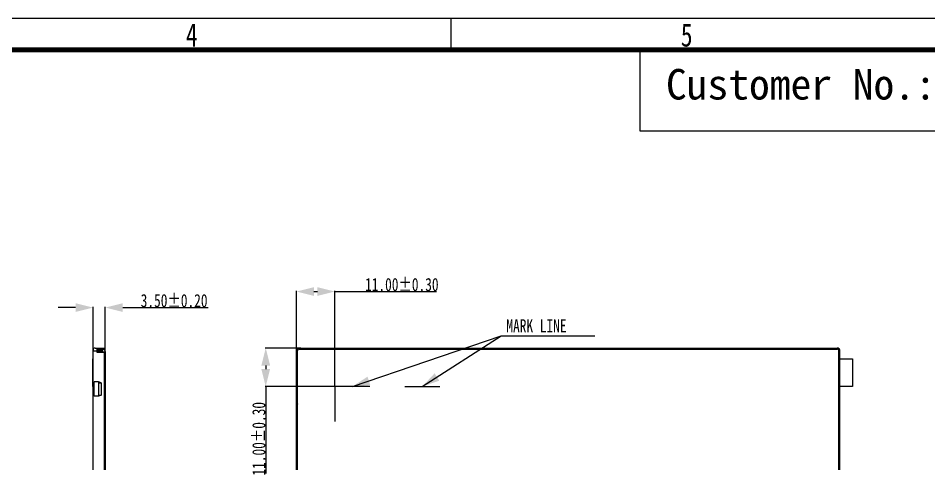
# Model space of a CAD drawing. Header units: millimetres. Extents: x -82 to 775, y -85 to 526.
# Drawn here: x 366.4 to 626.9, y 393.1 to 520.4 of the extents above; entities that cross this region are included whole.
import ezdxf
from ezdxf.enums import TextEntityAlignment as Align

# ---------------------------------------------------------------- set-up
doc = ezdxf.new("R2010")
doc.units = ezdxf.units.MM
doc.header["$LTSCALE"] = 40.8375
doc.header["$PDMODE"] = 3
doc.header["$PDSIZE"] = 0.3125
doc.layers.get('0').update_dxf_attribs({"linetype": 'CONTINUOUS'})
doc.layers.get('DEFPOINTS').update_dxf_attribs({"linetype": 'CONTINUOUS'})
doc.layers.add('03___PRT_ALL_CURVES', color=7, linetype='CONTINUOUS')
doc.layers.add('TJ', color=150, linetype='CONTINUOUS')
doc.styles.get("Standard").update_dxf_attribs({"font": 'txt', "width": 0.75})
doc.styles.add('STYLE1', font='SimSun.ttf', dxfattribs={"width": 0.9})
doc.dimstyles.new('DIMSTYLE_6', dxfattribs={"dimtxt": 3.75, "dimasz": 5, "dimexe": 0.18, "dimexo": 0.0625, "dimgap": 0.09, "dimtad": 1, "dimzin": 0, "dimdsep": 46, "dimtxsty": 'Standard', "dimblk": '_FILLED', "dimblk1": '_FILLED', "dimblk2": '_FILLED', "dimcen": 0.09, "dimadec": 0, "dimazin": 0, "dimtol": 1, "dimtp": 0.3, "dimtm": 0.3, "dimtfac": 1, "dimtofl": 0, "dimtmove": 0, "dimatfit": 3, "dimldrblk": '_FILLED', "dimfxl": 0, "dimtolj": 1, "dimtzin": 0, "dimarcsym": 0})
doc.dimstyles.new('DIMSTYLE_7', dxfattribs={"dimtxt": 3.75, "dimasz": 5, "dimexe": 0.18, "dimexo": 0.0625, "dimgap": 0.09, "dimtad": 1, "dimzin": 0, "dimdsep": 46, "dimtxsty": 'Standard', "dimblk": '_FILLED', "dimblk1": '_FILLED', "dimblk2": '_FILLED', "dimcen": 0.09, "dimadec": 0, "dimazin": 0, "dimtol": 1, "dimtp": 0.2, "dimtm": 0.2, "dimtfac": 1, "dimtofl": 0, "dimtmove": 0, "dimatfit": 3, "dimldrblk": '_FILLED', "dimfxl": 0, "dimtolj": 1, "dimtzin": 0, "dimarcsym": 0})

# ---------------------------------------------------------------- blocks, each defined once
blk = doc.blocks.new('_FILLED')
at = {"color": 0, "linetype": 'ByBlock'}
blk.add_solid([(0, 0), (-1, 0.25), (-1, -0.25)], dxfattribs=at)
blk = doc.blocks.new('*D14')
at = {"color": 0, "linetype": 'Continuous', "lineweight": -2}
for p, q in [((382.8, 437.72), (377.8, 437.72)), ((387.8, 424.39), (387.8, 437.9)), ((391.3, 421.14), (391.3, 437.9)), ((396.3, 437.72), (420.7, 437.72))]:
    blk.add_line(p, q, dxfattribs=at)
at = {"layer": 'DEFPOINTS', "color": 0, "linetype": 'Continuous', "lineweight": 0}
for p in [(391.3, 437.72), (387.8, 424.33), (391.3, 421.08)]:
    blk.add_point(p, dxfattribs=at)
at = {"color": 0, "linetype": 'Continuous', "lineweight": -2, "xscale": 5, "yscale": 5, "zscale": 5}
blk.add_blockref('_FILLED', (387.8, 437.72), dxfattribs=at)
at = {"color": 0, "linetype": 'Continuous', "lineweight": -2, "xscale": 5, "yscale": 5, "zscale": 5, "rotation": 180}
blk.add_blockref('_FILLED', (391.3, 437.72), dxfattribs=at)
at = {"color": 0, "linetype": 'Continuous', "insert": (411, 439.69), "char_height": 3.75, "attachment_point": 5}
blk.add_mtext('\\A1;3.50±0.20', dxfattribs=at)
blk = doc.blocks.new('CAD_TITLE')
at = {"color": 7, "linetype": 'Continuous', "const_width": 0.5}
blk.add_lwpolyline([(-282, 0), (0, 0), (0, 200), (-282, 200)], close=True, dxfattribs=at)
blk.add_lwpolyline([(-73.102, 200), (0, 200), (0, 192), (-73.102, 192)], close=True)
at = {"color": 7, "linetype": 'Continuous'}
blk.add_text('Customer No.:', height=3, dxfattribs=at).set_placement((-70.576, 195.108))
at = {"style": 'STYLE1'}
for tag, p, height in [('CUSTOMER_NO.:', (-33.26, 194.996), 3), ('分页号', (-10.169, 1.828), 1.623)]:
    blk.add_attdef(tag, p, '', height=height, dxfattribs=at)
at = {"color": 1, "style": 'STYLE1', "width": 0.9}
for tag, p in [('名称', (-79.098, 27.078)), ('版本', (-3.633, 16.409)), ('图号', (-17.76, 16.409))]:
    blk.add_attdef(tag, text='', height=2.936, dxfattribs=at).set_placement(p, align=Align.CENTER)
at = {"color": 7, "style": 'STYLE1', "width": 0.9}
for tag, p in [('CONTENT4', (-120.11, 21.517)), ('DATE4', (-94.197, 21.384)), ('NO4', (-140.655, 20.641)), ('CONTENT3', (-120.11, 16.706)), ('DATE3', (-94.074, 16.519)), ('NO3', (-140.787, 15.731)), ('CONTENT2', (-120.136, 11.605)), ('DATE2', (-94.074, 11.684)), ('NO2', (-140.721, 10.665)), ('CONTENT1', (-120.122, 6.33)), ('DATE1', (-94.039, 6.334)), ('NO1', (-140.721, 5.665))]:
    blk.add_attdef(tag, text='', height=2, dxfattribs=at).set_placement(p, align=Align.CENTER)
at = {"color": 1, "style": 'STYLE1', "width": 0.9}
blk.add_attdef('规格', (-65.257, 16.409), '', height=2.936, dxfattribs=at)
at = {"style": 'STYLE1', "width": 0.9}
for tag, p in [('出图人', (-56.666, 11.649)), ('设计人', (-22.689, 11.649)), ('批准人', (-22.556, 6.631))]:
    blk.add_attdef(tag, p, '', height=2, dxfattribs=at)
at = {"color": 7, "style": 'STYLE1', "width": 0.9}
blk.add_attdef('校对人', (-56.521, 6.631), '', height=2, dxfattribs=at)
blk = doc.blocks.new('CAD_INFO')
blk.add_lwpolyline([(-282, 200), (0, 200), (0, 0), (-282, 0)], close=True)
at = {"color": 7, "style": 'STYLE1', "width": 0.9, "flags": 9}
for tag, p in [('BOMWIDTH', (-73.715, 64.466)), ('BOMHEIGHT', (-57.191, 64.466)), ('BOMSTARTPOS', (-38.543, 64.466)), ('BOMSECONDLINE', (-20.131, 64.466)), ('BOMTHIRDLINE', (-74.534, 55.74)), ('PDMUPDATE', (-55.303, 55.74)), ('BOMSTARTPOS2', (-38.307, 55.74)), ('BOMSTARTPOS3', (-18.951, 55.74))]:
    blk.add_attdef(tag, p, '', height=2, dxfattribs=at)
blk = doc.blocks.new('*D69')
at = {"color": 0, "linetype": 'Continuous', "lineweight": -2}
for p, q in [((446, 424.92), (446, 442.49)), ((451, 442.31), (452, 442.31)), ((457, 415.22), (457, 442.49)), ((457, 442.31), (486.08, 442.31))]:
    blk.add_line(p, q, dxfattribs=at)
at = {"layer": 'DEFPOINTS', "color": 0, "linetype": 'Continuous', "lineweight": 0}
for p in [(446, 442.31), (446, 424.86), (457, 415.16)]:
    blk.add_point(p, dxfattribs=at)
at = {"color": 0, "linetype": 'Continuous', "lineweight": -2, "xscale": 5, "yscale": 5, "zscale": 5, "rotation": 180}
blk.add_blockref('_FILLED', (446, 442.31), dxfattribs=at)
at = {"color": 0, "linetype": 'Continuous', "lineweight": -2, "xscale": 5, "yscale": 5, "zscale": 5}
blk.add_blockref('_FILLED', (457, 442.31), dxfattribs=at)
at = {"color": 0, "linetype": 'Continuous', "insert": (476.15, 444.28), "char_height": 3.75, "attachment_point": 5}
blk.add_mtext('\\A1;11.00±0.30', dxfattribs=at)
blk = doc.blocks.new('*D70')
at = {"color": 0, "linetype": 'Continuous', "lineweight": -2}
for p, q in [((447.23, 426.16), (437.04, 426.16)), ((437.22, 421.16), (437.22, 420.16)), ((456.93, 415.16), (437.04, 415.16)), ((437.22, 415.16), (437.22, 390.29))]:
    blk.add_line(p, q, dxfattribs=at)
at = {"layer": 'DEFPOINTS', "color": 0, "linetype": 'Continuous', "lineweight": 0}
for p in [(447.3, 426.16), (437.22, 415.16), (457, 415.16)]:
    blk.add_point(p, dxfattribs=at)
at = {"color": 0, "linetype": 'Continuous', "lineweight": -2, "xscale": 5, "yscale": 5, "zscale": 5}
for p, rotation in [((437.22, 426.16), 90), ((437.22, 415.16), 270)]:
    blk.add_blockref('_FILLED', p, dxfattribs=dict(at, rotation=rotation))
at = {"color": 0, "linetype": 'Continuous', "insert": (435.26, 400.22), "char_height": 3.75, "attachment_point": 5, "rotation": 90}
blk.add_mtext('\\A1;11.00±0.30', dxfattribs=at)
blk = doc.blocks.new('A$C4CB51997')
at = {"layer": 'TJ', "color": 0}
for p, q in [((0, -2.05), (0, 2.05)), ((0, -2.05), (0, 2.05)), ((1.28, 2.05), (0, 2.05)), ((1.28, 2.05), (1.28, -2.05)), ((2.03, 1.75), (1.28, 2.05)), ((1.28, 1.75), (2.03, 1.75)), ((2.03, 1.75), (2.03, -1.75)), ((1.28, -2.05), (0, -2.05)), ((1.28, -1.75), (2.03, -1.75)), ((2.03, -1.75), (1.28, -2.05)), ((0, -32.05), (0, -27.95)), ((1.28, -27.95), (0, -27.95)), ((1.28, -27.95), (1.28, -32.05)), ((2.03, -28.25), (1.28, -27.95)), ((1.28, -28.25), (2.03, -28.25)), ((2.03, -28.25), (2.03, -31.75)), ((1.28, -32.05), (0, -32.05)), ((1.28, -31.75), (2.03, -31.75)), ((2.03, -31.75), (1.28, -32.05)), ((0, -62.05), (0, -57.95)), ((1.28, -57.95), (0, -57.95)), ((1.28, -57.95), (1.28, -62.05)), ((2.03, -58.25), (1.28, -57.95)), ((1.28, -58.25), (2.03, -58.25)), ((2.03, -58.25), (2.03, -61.75)), ((1.28, -62.05), (0, -62.05)), ((1.28, -61.75), (2.03, -61.75)), ((2.03, -61.75), (1.28, -62.05)), ((0, -92.05), (0, -87.95)), ((1.28, -87.95), (0, -87.95)), ((1.28, -87.95), (1.28, -92.05)), ((2.03, -88.25), (1.28, -87.95)), ((1.28, -88.25), (2.03, -88.25)), ((2.03, -88.25), (2.03, -91.75)), ((1.28, -92.05), (0, -92.05)), ((1.28, -91.75), (2.03, -91.75)), ((2.03, -91.75), (1.28, -92.05))]:
    blk.add_line(p, q, dxfattribs=at)

msp = doc.modelspace()

# ---------------------------------------------------------------- linework, layer by layer
msp.add_line((490.258, 511.425), (490.258, 520.425))
at = {"color": 2, "linetype": 'Continuous'}
for p, q in [((461.996, 415.157), (504.574, 429.692)), ((481.996, 415.157), (504.574, 429.692)), ((504.574, 429.692), (506.071, 429.692)), ((504.574, 429.692), (506.071, 429.692)), ((506.071, 429.692), (531.384, 429.692)), ((506.071, 429.692), (531.384, 429.692))]:
    msp.add_line(p, q, dxfattribs=at)
at = {"color": 7, "linetype": 'Continuous'}
for p, q in [((387.799, 308.057), (387.799, 425.557)), ((387.799, 425.357), (390.399, 425.357)), ((387.999, 425.357), (388.399, 425.358)), ((388.399, 426.157), (391.099, 426.157)), ((388.399, 425.358), (388.999, 425.358)), ((388.999, 425.358), (388.999, 426.157)), ((388.999, 425.957), (391.099, 425.957)), ((388.999, 425.757), (390.699, 425.757)), ((388.999, 425.457), (390.399, 425.457)), ((388.999, 424.857), (388.999, 425.357)), ((390.799, 424.857), (388.999, 424.857)), ((389.099, 425.357), (389.099, 425.457)), ((389.235, 425.962), (389.104, 425.757)), ((390.099, 425.357), (389.974, 425.457)), ((390.104, 425.957), (390.104, 425.757)), ((390.399, 425.757), (390.399, 424.857)), ((391.299, 424.957), (390.399, 424.957)), ((391.099, 425.957), (391.099, 426.157)), ((391.299, 425.157), (391.299, 361.011)), ((445.996, 425.358), (446.196, 425.357)), ((445.996, 308.257), (445.996, 425.357)), ((445.996, 425.357), (446.196, 425.357)), ((446.196, 424.857), (445.996, 424.857)), ((446.196, 308.257), (446.196, 425.357)), ((446.296, 308.257), (446.296, 425.357)), ((446.796, 426.157), (446.796, 425.957)), ((446.796, 426.157), (600.696, 426.157)), ((446.796, 425.957), (600.696, 425.957)), ((446.796, 425.857), (600.696, 425.857)), ((447.296, 425.957), (447.296, 426.157)), ((600.196, 425.957), (600.196, 426.157)), ((600.696, 426.157), (600.696, 425.957)), ((600.696, 426.157), (600.696, 425.957)), ((601.196, 373.832), (601.196, 425.357)), ((601.496, 425.357), (601.296, 425.357)), ((601.296, 373.832), (601.296, 425.357)), ((601.296, 424.857), (601.496, 424.857)), ((601.496, 373.611), (601.496, 425.357)), ((387.699, 415.117), (387.699, 423.117)), ((387.799, 423.117), (387.699, 423.117)), ((391.099, 309.057), (391.099, 424.557)), ((601.496, 423.117), (605.056, 423.117)), ((605.056, 423.117), (605.056, 415.117)), ((387.799, 415.117), (387.699, 415.117)), ((605.056, 415.117), (601.496, 415.117))]:
    msp.add_line(p, q, dxfattribs=at)
msp.add_lwpolyline([(-76.203, 520.425), (769.797, 520.425), (769.797, -79.575), (-76.203, -79.575), (-76.203, 520.425)])
for centre, radius, start, end in [((388.399, 425.557), 0.6, 90, 180), ((390.699, 425.157), 0.6, 0, 90), ((390.799, 424.557), 0.3, 0, 90), ((446.796, 425.357), 0.8, 90, 179.9877), ((446.796, 425.357), 0.6, 90, 179.9877), ((446.796, 425.357), 0.5, 90, 179.9877), ((600.696, 425.357), 0.8, 0, 89.9877), ((600.696, 425.357), 0.6, 0, 89.9877), ((600.696, 425.357), 0.5, 0, 89.9877), ((446.396, 412.757), 0.4, 90, 104.87623), ((446.396, 410.557), 0.4, 255.12377, 270)]:
    msp.add_arc(centre, radius, start, end, dxfattribs=at)
at = {"color": 2, "linetype": 'Continuous'}
for points in [[(466.324, 417.956), (461.996, 415.157), (467.132, 415.59)], [(485.524, 418.915), (481.996, 415.157), (486.877, 416.813)]]:
    msp.add_solid(points, dxfattribs=at)
at = {"layer": '03___PRT_ALL_CURVES', "color": 4, "linetype": 'Continuous'}
for p, q in [((456.996, 415.157), (456.996, 405.157)), ((466.996, 415.157), (456.996, 415.157)), ((476.996, 415.157), (486.996, 415.157))]:
    msp.add_line(p, q, dxfattribs=at)

# ---------------------------------------------------------------- block references
at = {"xscale": 2.910000000000082, "yscale": 2.909999999999968, "zscale": 2.91}
for name in ['CAD_TITLE', 'CAD_INFO']:
    msp.add_blockref(name, (757.107, -70.575), dxfattribs=at)
at = {"color": 0, "lineweight": 0}
msp.add_blockref('A$C4CB51997', (388.099, 414.432), dxfattribs=at)

# ---------------------------------------------------------------- texts
at = {"color": 2, "linetype": 'Continuous', "width": 0.75}
msp.add_text('MARK LINE', height=3.75, dxfattribs=at).set_placement((506.071, 430.629))
at = {"char_height": 6.6, "attachment_point": 1}
for s, insert, width in [('4', (414.36, 518.934), 5.32524), ('5', (555.976, 518.934), 5.52041)]:
    msp.add_mtext(s, dxfattribs=dict(at, insert=insert, width=width))

# ---------------------------------------------------------------- dimensions: what is measured, and where the dimension line sits
at = {"color": 2, "linetype": 'Continuous'}
for base, p1, p2, dimstyle, picture, middle in [((445.996, 442.314), (456.996, 415.157), (445.996, 424.857), 'DIMSTYLE_6', '*D69', (476.149, 442.314)), ((391.299, 437.724), (387.799, 424.331), (391.299, 421.081), 'DIMSTYLE_7', '*D14', (410.999, 437.724))]:
    dim = msp.add_linear_dim(base=base, p1=p1, p2=p2, dimstyle=dimstyle, dxfattribs=at)
    dim.commit()
    dim.dimension.update_dxf_attribs({"geometry": picture, "text_midpoint": middle, "dimtype": 160})
dim = msp.add_linear_dim(base=(437.221, 415.157), p1=(447.296, 426.157), p2=(456.996, 415.157), angle=90, dimstyle='DIMSTYLE_6', dxfattribs=at)
dim.commit()
dim.dimension.update_dxf_attribs({"geometry": '*D70', "text_midpoint": (437.221, 400.224), "dimtype": 160})

doc.saveas('drawing.dxf')
